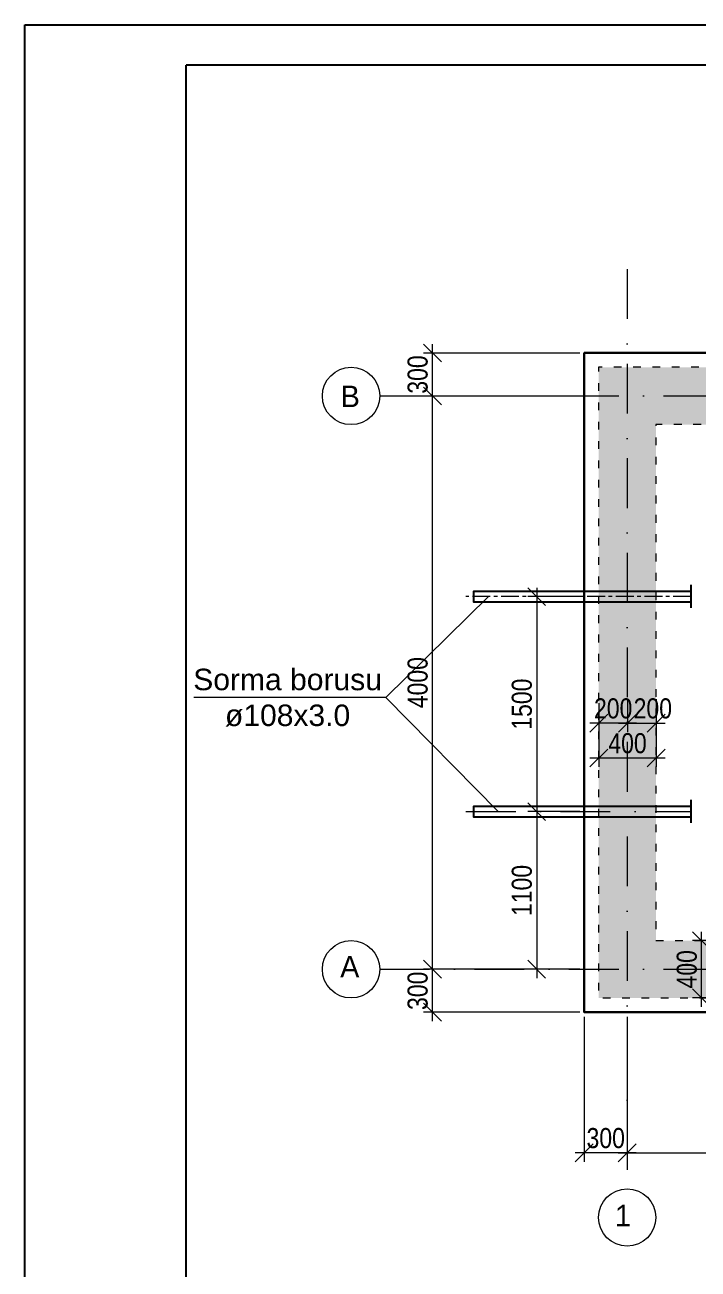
# Model space of a CAD drawing. Header units: millimetres. Extents: x 1321639 to 1366864, y -922319 to -736703.
# Drawn here: x 1321639 to 1331029, y -754066 to -736703 of the extents above; entities that cross this region are included whole.
import ezdxf

# ---------------------------------------------------------------- set-up
doc = ezdxf.new("R2010")
doc.units = ezdxf.units.MM
for name, pattern in [('ACAD_ISO03W100', [30, 12, -18]), ('CENTER', [2, 1.25, -0.25, 0.25, -0.25]), ('Штрихпунктирная', [26.388888, 13.888888, -6.944444, 0, -5.555556])]:
    doc.linetypes.add(name, pattern=pattern)
for name, color, linetype, lineweight in [('33', 7, 'Continuous', 35), ('oxlar_Ном._пера__1', 7, 'Continuous', 15), ('Xar. ölcülər.-1', 230, 'Continuous', 15)]:
    doc.layers.add(name, color=color, linetype=linetype, lineweight=lineweight)
doc.layers.add('divarlar', color=7, linetype='Continuous')
doc.styles.add('ARIAL', font='arial.ttf')
doc.styles.add('Arial AzLat', font='AZLTM.TTF', dxfattribs={"height": 300})
doc.styles.add('yazitipi', font='ARIALN.TTF')
doc.dimstyles.new('sevda', dxfattribs={"dimscale": 100, "dimtxt": 2.8, "dimasz": 2.5, "dimexe": 1.25, "dimexo": 0.625, "dimtad": 1, "dimtxsty": 'yazitipi', "dimblk": 'OBLIQUE', "dimcen": 2.5, "dimdle": 1.25, "dimclrd": 253, "dimclre": 253, "dimclrt": 73, "dimaunit": 1, "dimadec": 3, "dimazin": 0, "dimtfac": 1, "dimtmove": 1, "dimatfit": 3, "dimfxl": 1, "dimlwd": 13, "dimlwe": 13, "dimarcsym": 0})

# ---------------------------------------------------------------- blocks, each defined once
blk = doc.blocks.new('dfvdvbvrtb')
at = {"lineweight": 25}
blk.add_line((1482917, -118590), (1523117, -118590), dxfattribs=at)
at = {"color": 1, "lineweight": 25}
blk.add_line((1482917, -146990), (1482917, -118590), dxfattribs=at)
at = {"lineweight": 25, "ltscale": 15}
blk.add_line((1522617, -119090), (1484916, -119090), dxfattribs=at)
at = {"color": 1, "lineweight": 25, "ltscale": 15}
blk.add_line((1484917, -146490), (1484917, -119089), dxfattribs=at)
blk = doc.blocks.new('_Oblique')
at = {"color": 0, "linetype": 'ByBlock', "lineweight": -2}
blk.add_line((-0.5, -0.5), (0.5, 0.5), dxfattribs=at)
blk = doc.blocks.new('*D55')
at = {"color": 253, "lineweight": 13, "transparency": 16777216}
for p, q in [((1330044, -746111), (1330044, -746574)), ((1330444, -746111), (1330444, -746574)), ((1329919, -746449), (1330569, -746449))]:
    blk.add_line(p, q, dxfattribs=at)
at = {"layer": 'Defpoints', "color": 0, "lineweight": 15, "transparency": 16777216}
for p in [(1330044, -746048), (1330444, -746048), (1330444, -746449)]:
    blk.add_point(p, dxfattribs=at)
at = {"color": 253, "lineweight": 13, "transparency": 16777216, "xscale": 250, "yscale": 250, "zscale": 250, "rotation": 180}
blk.add_blockref('_Oblique', (1330044, -746449), dxfattribs=at)
at = {"color": 253, "lineweight": 13, "transparency": 16777216, "xscale": 250, "yscale": 250, "zscale": 250}
blk.add_blockref('_Oblique', (1330444, -746449), dxfattribs=at)
at = {"color": 73, "transparency": 16777216, "insert": (1330397, -746243), "char_height": 280, "attachment_point": 5, "style": 'yazitipi'}
blk.add_mtext('{\\C256;200}', dxfattribs=at)
blk = doc.blocks.new('*D56')
at = {"color": 253, "lineweight": 13, "transparency": 16777216}
for p, q in [((1329644, -746167), (1329644, -746574)), ((1330044, -746167), (1330044, -746574)), ((1330169, -746449), (1329519, -746449))]:
    blk.add_line(p, q, dxfattribs=at)
at = {"layer": 'Defpoints', "color": 0, "lineweight": 15, "transparency": 16777216}
for p in [(1329644, -746104), (1330044, -746104), (1329644, -746449)]:
    blk.add_point(p, dxfattribs=at)
at = {"color": 253, "lineweight": 13, "transparency": 16777216, "xscale": 250, "yscale": 250, "zscale": 250, "rotation": 180}
blk.add_blockref('_Oblique', (1329644, -746449), dxfattribs=at)
at = {"color": 253, "lineweight": 13, "transparency": 16777216, "xscale": 250, "yscale": 250, "zscale": 250}
blk.add_blockref('_Oblique', (1330044, -746449), dxfattribs=at)
at = {"color": 73, "transparency": 16777216, "insert": (1329844, -746243), "char_height": 280, "attachment_point": 5, "style": 'yazitipi'}
blk.add_mtext('{\\C256;200}', dxfattribs=at)
blk = doc.blocks.new('*D59')
at = {"color": 253, "lineweight": 13, "transparency": 16777216}
for p, q in [((1331077, -750407), (1331077, -749357)), ((1331454, -749482), (1330952, -749482)), ((1331454, -750282), (1330952, -750282))]:
    blk.add_line(p, q, dxfattribs=at)
at = {"layer": 'Defpoints', "color": 0, "lineweight": 15, "transparency": 16777216}
for p in [(1331077, -749482), (1331516, -749482), (1331516, -750282)]:
    blk.add_point(p, dxfattribs=at)
at = {"color": 253, "lineweight": 13, "transparency": 16777216, "xscale": 250, "yscale": 250, "zscale": 250}
for p, rotation in [((1331077, -749482), 90), ((1331077, -750282), 270)]:
    blk.add_blockref('_Oblique', p, dxfattribs=dict(at, rotation=rotation))
at = {"color": 73, "transparency": 16777216, "insert": (1330872, -749882), "char_height": 280, "attachment_point": 5, "rotation": 90, "style": 'yazitipi'}
blk.add_mtext('{\\C256;400}', dxfattribs=at)
blk = doc.blocks.new('*D60')
at = {"color": 253, "lineweight": 13, "transparency": 16777216}
for p, q in [((1329644, -746511), (1329644, -747059)), ((1330444, -746511), (1330444, -747059)), ((1330569, -746934), (1329519, -746934))]:
    blk.add_line(p, q, dxfattribs=at)
at = {"layer": 'Defpoints', "color": 0, "lineweight": 15, "transparency": 16777216}
for p in [(1329644, -746449), (1330444, -746449), (1329644, -746934)]:
    blk.add_point(p, dxfattribs=at)
at = {"color": 253, "lineweight": 13, "transparency": 16777216, "xscale": 250, "yscale": 250, "zscale": 250, "rotation": 180}
blk.add_blockref('_Oblique', (1329644, -746934), dxfattribs=at)
at = {"color": 253, "lineweight": 13, "transparency": 16777216, "xscale": 250, "yscale": 250, "zscale": 250}
blk.add_blockref('_Oblique', (1330444, -746934), dxfattribs=at)
at = {"color": 73, "transparency": 16777216, "insert": (1330044, -746729), "char_height": 280, "attachment_point": 5, "style": 'yazitipi'}
blk.add_mtext('{\\C256;400}', dxfattribs=at)
blk = doc.blocks.new('*D67')
at = {"color": 253, "lineweight": 13, "transparency": 16777216}
for p, q in [((1327323, -742007), (1327323, -741157)), ((1329377, -741282), (1327198, -741282)), ((1329377, -741882), (1327198, -741882))]:
    blk.add_line(p, q, dxfattribs=at)
at = {"layer": 'Defpoints', "color": 0, "lineweight": 15, "transparency": 16777216}
for p in [(1327323, -741282), (1329440, -741282), (1329440, -741882)]:
    blk.add_point(p, dxfattribs=at)
at = {"color": 253, "lineweight": 13, "transparency": 16777216, "xscale": 250, "yscale": 250, "zscale": 250}
for p, rotation in [((1327323, -741282), 90), ((1327323, -741882), 270)]:
    blk.add_blockref('_Oblique', p, dxfattribs=dict(at, rotation=rotation))
at = {"color": 73, "transparency": 16777216, "insert": (1327118, -741582), "char_height": 280, "attachment_point": 5, "rotation": 90, "style": 'yazitipi'}
blk.add_mtext('{\\C256;300}', dxfattribs=at)
blk = doc.blocks.new('*D68')
at = {"color": 253, "lineweight": 13, "transparency": 16777216}
for p, q in [((1329377, -749882), (1327198, -749882)), ((1327323, -750607), (1327323, -749757)), ((1329377, -750482), (1327198, -750482))]:
    blk.add_line(p, q, dxfattribs=at)
at = {"layer": 'Defpoints', "color": 0, "lineweight": 15, "transparency": 16777216}
for p in [(1327323, -749882), (1329440, -749882), (1329440, -750482)]:
    blk.add_point(p, dxfattribs=at)
at = {"color": 253, "lineweight": 13, "transparency": 16777216, "xscale": 250, "yscale": 250, "zscale": 250}
for p, rotation in [((1327323, -749882), 90), ((1327323, -750482), 270)]:
    blk.add_blockref('_Oblique', p, dxfattribs=dict(at, rotation=rotation))
at = {"color": 73, "transparency": 16777216, "insert": (1327118, -750182), "char_height": 280, "attachment_point": 5, "rotation": 90, "style": 'yazitipi'}
blk.add_mtext('{\\C256;300}', dxfattribs=at)
blk = doc.blocks.new('*D69')
at = {"color": 253, "lineweight": 13, "transparency": 16777216}
for p, q in [((1329377, -741882), (1327198, -741882)), ((1327323, -750007), (1327323, -741757)), ((1329377, -749882), (1327198, -749882))]:
    blk.add_line(p, q, dxfattribs=at)
at = {"layer": 'Defpoints', "color": 0, "lineweight": 15, "transparency": 16777216}
for p in [(1327323, -741882), (1329440, -741882), (1329440, -749882)]:
    blk.add_point(p, dxfattribs=at)
at = {"color": 253, "lineweight": 13, "transparency": 16777216, "xscale": 250, "yscale": 250, "zscale": 250}
for p, rotation in [((1327323, -741882), 90), ((1327323, -749882), 270)]:
    blk.add_blockref('_Oblique', p, dxfattribs=dict(at, rotation=rotation))
at = {"color": 73, "transparency": 16777216, "insert": (1327118, -745882), "char_height": 280, "attachment_point": 5, "rotation": 90, "style": 'yazitipi'}
blk.add_mtext('{\\C256;4000}', dxfattribs=at)
blk = doc.blocks.new('*D70')
at = {"color": 253, "lineweight": 13, "transparency": 16777216}
for p, q in [((1330040, -750544), (1330040, -752569)), ((1338040, -750544), (1338040, -752569)), ((1329915, -752444), (1338165, -752444))]:
    blk.add_line(p, q, dxfattribs=at)
at = {"layer": 'Defpoints', "color": 0, "lineweight": 15, "transparency": 16777216}
for p in [(1330040, -750482), (1338040, -750482), (1338040, -752444)]:
    blk.add_point(p, dxfattribs=at)
at = {"color": 253, "lineweight": 13, "transparency": 16777216, "xscale": 250, "yscale": 250, "zscale": 250, "rotation": 180}
blk.add_blockref('_Oblique', (1330040, -752444), dxfattribs=at)
at = {"color": 253, "lineweight": 13, "transparency": 16777216, "xscale": 250, "yscale": 250, "zscale": 250}
blk.add_blockref('_Oblique', (1338040, -752444), dxfattribs=at)
at = {"color": 73, "transparency": 16777216, "insert": (1334040, -752239), "char_height": 280, "attachment_point": 5, "style": 'yazitipi'}
blk.add_mtext('{\\C256;4000}', dxfattribs=at)
blk = doc.blocks.new('*D71')
at = {"color": 253, "lineweight": 13, "transparency": 16777216}
for p, q in [((1329440, -750544), (1329440, -752569)), ((1330040, -750544), (1330040, -752569)), ((1330165, -752444), (1329315, -752444))]:
    blk.add_line(p, q, dxfattribs=at)
at = {"layer": 'Defpoints', "color": 0, "lineweight": 15, "transparency": 16777216}
for p in [(1329440, -750482), (1330040, -750482), (1329440, -752444)]:
    blk.add_point(p, dxfattribs=at)
at = {"color": 253, "lineweight": 13, "transparency": 16777216, "xscale": 250, "yscale": 250, "zscale": 250, "rotation": 180}
blk.add_blockref('_Oblique', (1329440, -752444), dxfattribs=at)
at = {"color": 253, "lineweight": 13, "transparency": 16777216, "xscale": 250, "yscale": 250, "zscale": 250}
blk.add_blockref('_Oblique', (1330040, -752444), dxfattribs=at)
at = {"color": 73, "transparency": 16777216, "insert": (1329740, -752239), "char_height": 280, "attachment_point": 5, "style": 'yazitipi'}
blk.add_mtext('{\\C256;300}', dxfattribs=at)
blk = doc.blocks.new('*D311')
at = {"color": 253, "lineweight": 13, "transparency": 16777216}
for p, q in [((1328777, -747557), (1328777, -750007)), ((1329377, -747682), (1328652, -747682)), ((1329377, -749882), (1328652, -749882))]:
    blk.add_line(p, q, dxfattribs=at)
at = {"layer": 'Defpoints', "color": 0, "lineweight": 15, "transparency": 16777216}
for p in [(1329440, -747682), (1328777, -749882), (1329440, -749882)]:
    blk.add_point(p, dxfattribs=at)
at = {"color": 253, "lineweight": 13, "transparency": 16777216, "xscale": 250, "yscale": 250, "zscale": 250}
for p, rotation in [((1328777, -747682), 90), ((1328777, -749882), 270)]:
    blk.add_blockref('_Oblique', p, dxfattribs=dict(at, rotation=rotation))
at = {"color": 73, "transparency": 16777216, "insert": (1328571, -748782), "char_height": 280, "attachment_point": 5, "rotation": 90, "style": 'yazitipi'}
blk.add_mtext('1100', dxfattribs=at)
blk = doc.blocks.new('*D312')
at = {"color": 253, "lineweight": 13, "transparency": 16777216}
for p, q in [((1329377, -744682), (1328652, -744682)), ((1328777, -744557), (1328777, -747807)), ((1329377, -747682), (1328652, -747682))]:
    blk.add_line(p, q, dxfattribs=at)
at = {"layer": 'Defpoints', "color": 0, "lineweight": 15, "transparency": 16777216}
for p in [(1329440, -744682), (1328777, -747682), (1329440, -747682)]:
    blk.add_point(p, dxfattribs=at)
at = {"color": 253, "lineweight": 13, "transparency": 16777216, "xscale": 250, "yscale": 250, "zscale": 250}
for p, rotation in [((1328777, -744682), 90), ((1328777, -747682), 270)]:
    blk.add_blockref('_Oblique', p, dxfattribs=dict(at, rotation=rotation))
at = {"color": 73, "transparency": 16777216, "insert": (1328571, -746182), "char_height": 280, "attachment_point": 5, "rotation": 90, "style": 'yazitipi'}
blk.add_mtext('1500', dxfattribs=at)

msp = doc.modelspace()

# ---------------------------------------------------------------- hatches: boundary and pattern name
at = {"ltscale": 15}
h = msp.add_hatch(dxfattribs=at)
h.set_pattern_fill('AR-CONC', color=256, angle=90)
h.set_pattern_definition([(140, (637768.58, -1743558.32), (15.939086, 182.184669), [19.05, -209.55]), (85, (637768.58, -1743558.32), (-191.056845, -35.24342), [15.24, -167.640584]), (190.451445, (637769.91, -1743543.14), (-175.117752, 146.941247), [16.19001, -178.090245]), (136.1842, (637717.78, -1743558.32), (42.042328, 271.07904), [28.575, -314.325]), (186.635558, (637721.3, -1743535.73), (-247.426125, 237.404134), [24.28502, -267.13561]), (81.18415, (637717.78, -1743558.32), (-247.426125, 237.404134), [22.85997, -251.45973]), (111, (637730.48, -1743532.92), (102.265198, 151.614391), [19.05, -209.55]), (56, (637730.48, -1743532.92), (-184.187966, 61.802028), [15.24, -167.64]), (161.451445, (637739, -1743520.29), (-81.92277, 213.41642), [16.19001, -178.089938]), (127.5, (637768.585, -1743558.32), (-84.555039, 3.0886033), [0, -165.608, 0, -170.18, 0, -168.275]), (97.5, (637768.58, -1743558.32), (-100.180575, 66.8196625), [0, -97.028, 0, -161.798, 0, -64.135]), (57.5, (637768.585, -1743614.965), (5.728744, 135.590595), [0, -63.5, 0, -198.12, 0, -262.89]), (47.5, (637768.58, -1743640.36), (-25.426491, 148.129181), [0, -82.55, 0, -131.572, 0, -186.69])])
h.paths.add_polyline_path([(1337639.506, -749481.913), (1337639.506, -742281.913), (1330439.506, -742281.913), (1330439.506, -749481.913)], flags=16)
h.paths.add_polyline_path([(1338439.506, -750281.913), (1338439.506, -741481.913), (1329639.506, -741481.913), (1329639.506, -750281.913)])

# ---------------------------------------------------------------- linework, layer by layer
at = {"linetype": 'CENTER', "lineweight": 9, "ltscale": 200}
msp.add_line((1330930.054, -744681.84), (1327789.997, -744681.946), dxfattribs=at)
at = {"ltscale": 15}
for p, q in [((1330930.05, -744839.602), (1330930.05, -744518.633)), ((1330930.046, -747839.602), (1330930.046, -747518.633))]:
    msp.add_line(p, q, dxfattribs=at)
at = {"color": 7, "lineweight": 13, "ltscale": 15}
msp.add_line((1326671.825, -746091.385), (1328238.526, -747681.931), dxfattribs=at)
at = {"ltscale": 15}
for points in [[(1330930.05, -744758.406), (1327900.083, -744758.24), (1327900.083, -744605.44), (1330930.05, -744605.269)], [(1330930.05, -747758.406), (1327900.083, -747758.24), (1327900.083, -747605.44), (1330930.05, -747605.269)]]:
    msp.add_lwpolyline(points, dxfattribs=at)
at = {"layer": '33', "lineweight": 13}
msp.add_line((1326671.825, -746091.385), (1328106.585, -744681.289), dxfattribs=at)
at = {"layer": '33', "color": 7, "lineweight": 13}
msp.add_line((1326671.825, -746091.385), (1323992.9, -746091.385), dxfattribs=at)
at = {"layer": 'divarlar', "lineweight": 30, "flags": 128}
msp.add_lwpolyline([(1338639.506, -750481.913), (1338639.506, -741281.913), (1329439.506, -741281.913), (1329439.506, -750481.913)], close=True, dxfattribs=at)
at = {"layer": 'divarlar', "linetype": 'ACAD_ISO03W100', "lineweight": 15, "ltscale": 9, "flags": 128}
for points in [[(1338439.506, -750281.913), (1338439.506, -741481.913), (1329639.506, -741481.913), (1329639.506, -750281.913)], [(1337639.506, -749481.913), (1337639.506, -742281.913), (1330439.506, -742281.913), (1330439.506, -749481.913)]]:
    msp.add_lwpolyline(points, close=True, dxfattribs=at)
at = {"layer": 'oxlar_Ном._пера__1', "linetype": 'Штрихпунктирная', "lineweight": 9, "ltscale": 50, "flags": 128}
for points in [[(1330039.506, -740111.663), (1330039.506, -752945.352)], [(1326588.275, -741881.913), (1339872.662, -741881.913)], [(1327789.997, -747681.913), (1330930.046, -747681.913)], [(1326588.275, -749881.913), (1339872.662, -749881.913)]]:
    msp.add_lwpolyline(points, dxfattribs=at)
at = {"layer": 'Xar. ölcülər.-1', "color": 7, "lineweight": 20}
for centre in [(1326188.275, -741881.913), (1326188.275, -749881.913), (1330039.506, -753345.352)]:
    msp.add_circle(centre, 400, dxfattribs=at)

# ---------------------------------------------------------------- block references
at = {"color": 0, "xscale": 1.124999992691796, "yscale": 1.124999992691796, "zscale": 1.124999992691796}
msp.add_blockref('dfvdvbvrtb', (-346642.732, -603289.399), dxfattribs=at)

# ---------------------------------------------------------------- texts
at = {"color": 7, "insert": (1325302.94, -746091.694), "char_height": 300, "width": 4323.88358, "attachment_point": 5, "style": 'ARIAL'}
msp.add_mtext('{\\fArial|b0|i0|c238|p34;Sorma borusu\\P}ø108x3.{\\fArial|b0|i0|c238|p34;0}', dxfattribs=at)
at = {"layer": 'Xar. ölcülər.-1', "color": 7, "lineweight": 20, "char_height": 300, "style": 'Arial AzLat'}
for s, insert, attachment_point, rotation in [('B', (1326043.394, -741737.29), 1, 0.0353101), ('A', (1326036.551, -749696.079), 1, 0.0353101), ('1', (1330092.39, -753168.802), 3, 359.9646899)]:
    msp.add_mtext_dynamic_manual_height_columns(s, width=34.0728, gutter_width=1000, heights=[0], dxfattribs=dict(at, insert=insert, attachment_point=attachment_point, rotation=rotation))

# ---------------------------------------------------------------- dimensions: what is measured, and where the dimension line sits
for base, p1, p2, angle, override, picture, middle in [((1327323.073, -741281.913), (1329439.507, -741881.913), (1329439.507, -741281.913), 90, {"dimlfac": 0.5}, '*D67', (1327323.073, -741581.913)), ((1329644.034, -746448.83), (1330044.034, -746104.254), (1329644.034, -746104.254), 180, {"dimlfac": 0.5}, '*D56', (1329844.034, -746448.83)), ((1330444.034, -746448.83), (1330044.034, -746048.292), (1330444.034, -746048.292), 180, {"dimlfac": 0.5}, '*D55', (1330396.547, -746448.83)), ((1327323.073, -749881.913), (1329439.507, -750481.913), (1329439.507, -749881.913), 90, {"dimlfac": 0.5}, '*D68', (1327323.073, -750181.913)), ((1329439.506, -752444.164), (1330039.506, -750481.913), (1329439.506, -750481.913), 180, {"dimlfac": 0.5}, '*D71', (1329739.506, -752444.164)), ((1338039.506, -752444.164), (1330039.506, -750481.913), (1338039.506, -750481.913), 180, {"dimtad": 3, "dimlfac": 0.5}, '*D70', (1334039.506, -752444.164))]:
    dim = msp.add_linear_dim(base=base, p1=p1, p2=p2, angle=angle, text='{\\C256;<>}', dimstyle='sevda', override=override)
    dim.commit()
    dim.dimension.update_dxf_attribs({"geometry": picture, "text_midpoint": middle, "dimtype": 160})
for base, p1, p2, angle, picture, middle in [((1327323.073, -741881.913), (1329439.507, -749881.913), (1329439.507, -741881.913), 90, '*D69', (1327117.612, -745881.913)), ((1329644.034, -746934.125), (1330444.034, -746448.83), (1329644.034, -746448.83), 180, '*D60', (1330044.034, -746728.665)), ((1331077.434, -749481.913), (1331516.234, -750281.913), (1331516.234, -749481.913), 90, '*D59', (1330871.974, -749881.913))]:
    dim = msp.add_linear_dim(base=base, p1=p1, p2=p2, angle=angle, text='{\\C256;<>}', dimstyle='sevda', override={"dimlfac": 0.5})
    dim.commit()
    dim.dimension.update_dxf_attribs({"geometry": picture, "text_midpoint": middle})
for base, p1, p2, picture, middle in [((1328776.598, -747681.913), (1329439.506, -744681.913), (1329439.507, -747681.913), '*D312', (1328776.598, -746181.913)), ((1328776.598, -749881.913), (1329439.507, -747681.913), (1329439.507, -749881.913), '*D311', (1328776.598, -748781.913))]:
    dim = msp.add_linear_dim(base=base, p1=p1, p2=p2, angle=90, dimstyle='sevda', override={"dimlfac": 0.5})
    dim.commit()
    dim.dimension.update_dxf_attribs({"geometry": picture, "text_midpoint": middle, "dimtype": 160})

doc.saveas('drawing.dxf')
